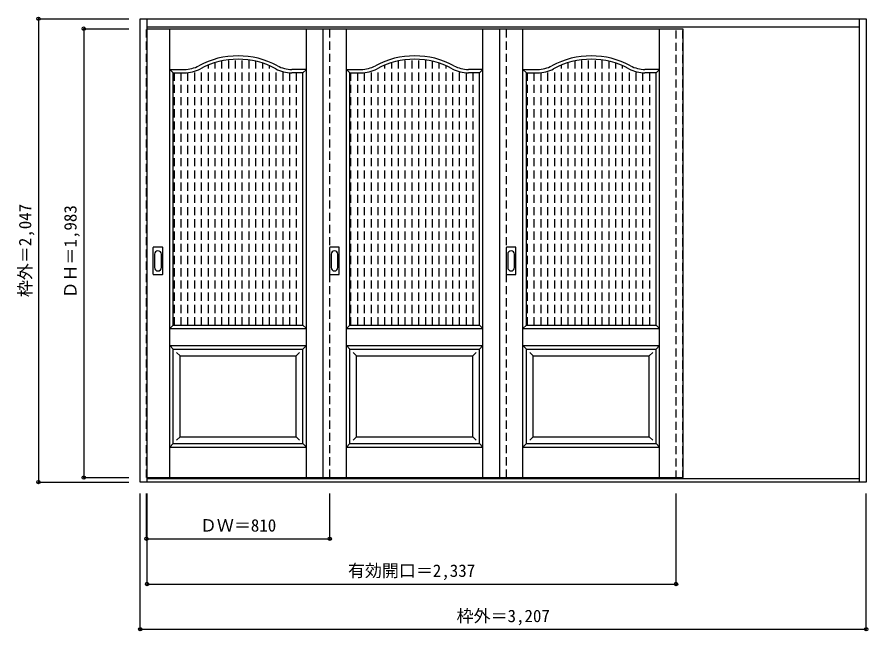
# Model space of a CAD drawing. Units: millimetres, scale not verified. Extents: x -1636 to 2123, y -1593 to 1119.
import ezdxf
from ezdxf.enums import TextEntityAlignment as Align

# ---------------------------------------------------------------- set-up
doc = ezdxf.new("R2010")
doc.units = ezdxf.units.MM
doc.header["$LTSCALE"] = 30
doc.header["$PDMODE"] = 32
doc.header["$PDSIZE"] = 15
doc.linetypes.add('DASHED1', pattern=[1.8, 1.2, -0.6])
doc.layers.add('0-0', color=7, linetype='Continuous')
doc.layers.add('0-1_寸法', color=7, linetype='Continuous')
doc.styles.add('ＭＳ ゴシック', font='')
doc.styles.get('ＭＳ ゴシック').set_extended_font_data('MS Gothic')

msp = doc.modelspace()

# ---------------------------------------------------------------- linework, layer by layer
at = {"layer": '0-0', "color": 3}
for p, q in [((-1091.88, -935.78), (-1091.88, 1111.22)), ((-1091.88, 1111.22), (2115.12, 1111.22)), ((-1061.88, -935.78), (-1061.88, 1111.22)), ((2085.12, -935.78), (2085.12, 1111.22)), ((2115.12, 1111.22), (2115.12, -935.78)), ((-1061.88, 1075.22), (2085.12, 1075.22)), ((-1061.88, 1067.22), (1305.12, 1067.22)), ((-284.88, 1067.22), (-284.88, -915.78)), ((495.12, 1067.22), (495.12, -915.78)), ((1305.12, 1067.22), (1305.12, -915.78)), ((-373.38, 872.21), (-422.39, 872.21)), ((-373.38, -242.78), (-373.38, 872.21)), ((406.62, 872.21), (357.61, 872.21)), ((406.62, -242.78), (406.62, 872.21)), ((1186.62, 872.21), (1137.61, 872.21)), ((1186.62, -242.78), (1186.62, 872.21)), ((-1034.88, -17.78), (-1034.88, 101.22)), ((-994.38, 102.72), (-1033.38, 102.72)), ((-992.88, -17.78), (-992.88, 101.22)), ((-254.88, -17.78), (-254.88, 101.22)), ((-214.38, 102.72), (-253.38, 102.72)), ((-212.88, -17.78), (-212.88, 101.22)), ((525.12, -17.78), (525.12, 101.22)), ((565.62, 102.72), (526.62, 102.72)), ((567.12, -17.78), (567.12, 101.22)), ((-1033.38, -19.28), (-994.38, -19.28)), ((-253.38, -19.28), (-214.38, -19.28)), ((526.62, -19.28), (565.62, -19.28)), ((-946.38, -242.78), (-373.38, -242.78)), ((-166.38, -242.78), (406.62, -242.78)), ((613.62, -242.78), (1186.62, -242.78)), ((-373.38, -765.78), (-373.38, -347.78)), ((406.62, -765.78), (406.62, -347.78)), ((1186.62, -765.78), (1186.62, -347.78)), ((-946.38, -765.78), (-373.38, -765.78)), ((-166.38, -765.78), (406.62, -765.78)), ((613.62, -765.78), (1186.62, -765.78)), ((2115.12, -935.78), (-1091.88, -935.78)), ((-1061.88, -915.78), (1305.12, -915.78)), ((2085.12, -920.78), (-1061.88, -920.78))]:
    msp.add_line(p, q, dxfattribs=at)
at = {"layer": '0-0'}
for p, q in [((-961.38, -915.78), (-961.38, 1067.22)), ((-358.38, -915.78), (-358.38, 1067.22)), ((-181.38, -915.78), (-181.38, 1067.22)), ((421.62, -915.78), (421.62, 1067.22)), ((598.62, -915.78), (598.62, 1067.22)), ((1201.62, -915.78), (1201.62, 1067.22)), ((-946.38, 872.21), (-961.38, 887.22)), ((-961.38, 887.21), (-897.37, 887.21)), ((-358.38, 887.21), (-422.39, 887.21)), ((-373.38, 872.21), (-358.38, 887.21)), ((-166.38, 872.21), (-181.38, 887.22)), ((-181.38, 887.21), (-117.37, 887.21)), ((421.62, 887.21), (357.61, 887.21)), ((406.62, 872.21), (421.62, 887.21)), ((613.62, 872.21), (598.62, 887.22)), ((598.62, 887.21), (662.63, 887.21)), ((1201.62, 887.21), (1137.61, 887.21)), ((1186.62, 872.21), (1201.62, 887.21)), ((-1028.88, 71.32), (-1028.88, 12.12)), ((-998.88, 12.12), (-998.88, 71.32)), ((-248.88, 71.32), (-248.88, 12.12)), ((-218.88, 12.12), (-218.88, 71.32)), ((531.12, 71.32), (531.12, 12.12)), ((561.12, 12.12), (561.12, 71.32)), ((-946.38, -242.78), (-961.38, -257.78)), ((-961.38, -257.78), (-358.38, -257.78)), ((-373.38, -242.78), (-358.38, -257.78)), ((-166.38, -242.78), (-181.38, -257.78)), ((-181.38, -257.78), (421.62, -257.78)), ((406.62, -242.78), (421.62, -257.78)), ((613.62, -242.78), (598.62, -257.78)), ((598.62, -257.78), (1201.62, -257.78)), ((1186.62, -242.78), (1201.62, -257.78)), ((-961.38, -332.78), (-358.38, -332.78)), ((-961.38, -332.78), (-946.38, -347.78)), ((-358.38, -332.78), (-373.38, -347.78)), ((-181.38, -332.78), (421.62, -332.78)), ((-181.38, -332.78), (-166.38, -347.78)), ((421.62, -332.78), (406.62, -347.78)), ((598.62, -332.78), (1201.62, -332.78)), ((598.62, -332.78), (613.62, -347.78)), ((1201.62, -332.78), (1186.62, -347.78)), ((-931.38, -362.78), (-916.38, -377.78)), ((-388.38, -362.78), (-403.38, -377.78)), ((-151.38, -362.78), (-136.38, -377.78)), ((391.62, -362.78), (376.62, -377.78)), ((628.62, -362.78), (643.62, -377.78)), ((1171.62, -362.78), (1156.62, -377.78)), ((-916.38, -377.78), (-403.38, -377.78)), ((-916.38, -735.78), (-916.38, -377.78)), ((-136.38, -377.78), (376.62, -377.78)), ((-136.38, -735.78), (-136.38, -377.78)), ((643.62, -377.78), (1156.62, -377.78)), ((643.62, -735.78), (643.62, -377.78)), ((-916.38, -735.78), (-931.38, -750.78)), ((-403.38, -735.78), (-388.38, -750.78)), ((-136.38, -735.78), (-151.38, -750.78)), ((376.62, -735.78), (391.62, -750.78)), ((643.62, -735.78), (628.62, -750.78)), ((1156.62, -735.78), (1171.62, -750.78)), ((-946.38, -765.78), (-961.38, -780.78)), ((-961.38, -780.78), (-358.38, -780.78)), ((-373.38, -765.78), (-358.38, -780.78)), ((-166.38, -765.78), (-181.38, -780.78)), ((-181.38, -780.78), (421.62, -780.78)), ((406.62, -765.78), (421.62, -780.78)), ((613.62, -765.78), (598.62, -780.78)), ((598.62, -780.78), (1201.62, -780.78)), ((1186.62, -765.78), (1201.62, -780.78))]:
    msp.add_line(p, q, dxfattribs=at)
at = {"layer": '0-0', "color": 4, "linetype": 'DASHED1'}
for p, q in [((-254.88, -915.78), (-254.88, 1067.22)), ((525.12, -915.78), (525.12, 1067.22)), ((1275.12, -920.78), (1275.12, 1075.22)), ((1305.12, -920.78), (1305.12, 1075.22)), ((-791.26, -242.78), (-791.26, 906.62)), ((-761.26, -242.78), (-761.26, 917.21)), ((-731.26, -242.78), (-731.26, 924.86)), ((-701.26, -242.78), (-701.26, 929.76)), ((-671.26, -242.78), (-671.26, 932.03)), ((-641.26, -242.78), (-641.26, 931.72)), ((-611.26, -242.78), (-611.26, 928.82)), ((-581.26, -242.78), (-581.26, 923.27)), ((-551.26, -242.78), (-551.26, 914.94)), ((-521.26, -242.78), (-521.26, 903.6)), ((-11.26, -242.78), (-11.26, 906.62)), ((18.74, -242.78), (18.74, 917.21)), ((48.74, -242.78), (48.74, 924.86)), ((78.74, -242.78), (78.74, 929.76)), ((108.74, -242.78), (108.74, 932.03)), ((138.74, -242.78), (138.74, 931.72)), ((168.74, -242.78), (168.74, 928.82)), ((198.74, -242.78), (198.74, 923.27)), ((228.74, -242.78), (228.74, 914.94)), ((258.74, -242.78), (258.74, 903.6)), ((768.74, -242.78), (768.74, 906.62)), ((798.74, -242.78), (798.74, 917.21)), ((828.74, -242.78), (828.74, 924.86)), ((858.74, -242.78), (858.74, 929.76)), ((888.74, -242.78), (888.74, 932.03)), ((918.74, -242.78), (918.74, 931.72)), ((948.74, -242.78), (948.74, 928.82)), ((978.74, -242.78), (978.74, 923.27)), ((1008.74, -242.78), (1008.74, 914.94)), ((1038.74, -242.78), (1038.74, 903.6)), ((-941.26, -242.78), (-941.26, 872.21)), ((-911.26, -242.78), (-911.26, 872.21)), ((-881.26, -242.78), (-881.26, 873.08)), ((-851.26, -242.78), (-851.26, 879.48)), ((-821.26, -242.78), (-821.26, 892.79)), ((-491.26, -242.78), (-491.26, 888.96)), ((-461.26, -242.78), (-461.26, 877.34)), ((-431.26, -242.78), (-431.26, 872.48)), ((-401.26, -242.78), (-401.26, 872.21)), ((-161.26, -242.78), (-161.26, 872.21)), ((-131.26, -242.78), (-131.26, 872.21)), ((-101.26, -242.78), (-101.26, 873.08)), ((-71.26, -242.78), (-71.26, 879.48)), ((-41.26, -242.78), (-41.26, 892.79)), ((288.74, -242.78), (288.74, 888.96)), ((318.74, -242.78), (318.74, 877.34)), ((348.74, -242.78), (348.74, 872.48)), ((378.74, -242.78), (378.74, 872.21)), ((618.74, -242.78), (618.74, 872.21)), ((648.74, -242.78), (648.74, 872.21)), ((678.74, -242.78), (678.74, 873.08)), ((708.74, -242.78), (708.74, 879.48)), ((738.74, -242.78), (738.74, 892.79)), ((1068.74, -242.78), (1068.74, 888.96)), ((1098.74, -242.78), (1098.74, 877.34)), ((1128.74, -242.78), (1128.74, 872.48)), ((1158.74, -242.78), (1158.74, 872.21))]:
    msp.add_line(p, q, dxfattribs=at)
msp.add_lwpolyline([(-1061.88, -915.78), (-1064.88, -915.78), (-1064.88, 1067.22), (-1061.88, 1067.22)], dxfattribs=at)
at = {"layer": '0-0', "color": 3}
for points in [[(-946.38, -242.78), (-946.38, 872.21), (-897.37, 872.21)], [(-166.38, -242.78), (-166.38, 872.21), (-117.37, 872.21)], [(613.62, -242.78), (613.62, 872.21), (662.63, 872.21)], [(-946.38, -765.78), (-946.38, -347.78), (-373.38, -347.78)], [(-166.38, -765.78), (-166.38, -347.78), (406.62, -347.78)], [(613.62, -765.78), (613.62, -347.78), (1186.62, -347.78)]]:
    msp.add_lwpolyline(points, dxfattribs=at)
at = {"layer": '0-0'}
for points in [[(-916.38, -735.78), (-403.38, -735.78), (-403.38, -377.78)], [(-136.38, -735.78), (376.62, -735.78), (376.62, -377.78)], [(643.62, -735.78), (1156.62, -735.78), (1156.62, -377.78)]]:
    msp.add_lwpolyline(points, dxfattribs=at)
for centre, radius, start, end in [((-659.88, 582.22), 365, 61.6423, 118.3577), ((120.12, 582.22), 365, 61.6423, 118.3577), ((900.12, 582.22), 365, 61.6423, 118.3577), ((-897.37, 1022.21), 135, 270, 298.3577), ((-422.39, 1022.21), 135, 241.6423, 270), ((-117.37, 1022.21), 135, 270, 298.3577), ((357.61, 1022.21), 135, 241.6423, 270), ((662.63, 1022.21), 135, 270, 298.3577), ((1137.61, 1022.21), 135, 241.6423, 270), ((-1013.88, 71.32), 15, 0, 180), ((-233.88, 71.32), 15, 0, 180), ((546.12, 71.32), 15, 0, 180), ((-1013.88, 12.12), 15, 180, 0), ((-233.88, 12.12), 15, 180, 0), ((546.12, 12.12), 15, 180, 0)]:
    msp.add_arc(centre, radius, start, end, dxfattribs=at)
at = {"layer": '0-0', "color": 3}
for centre, radius, start, end in [((-659.88, 582.22), 350, 61.6423, 118.3577), ((120.12, 582.22), 350, 61.6423, 118.3577), ((900.12, 582.22), 350, 61.6423, 118.3577), ((-897.37, 1022.21), 150, 270, 298.3577), ((-422.39, 1022.21), 150, 241.6423, 270), ((-117.37, 1022.21), 150, 270, 298.3577), ((357.61, 1022.21), 150, 241.6423, 270), ((662.63, 1022.21), 150, 270, 298.3577), ((1137.61, 1022.21), 150, 241.6423, 270), ((-1033.38, 101.22), 1.5, 90, 180), ((-994.38, 101.22), 1.5, 0, 90), ((-253.38, 101.22), 1.5, 90, 180), ((-214.38, 101.22), 1.5, 0, 90), ((526.62, 101.22), 1.5, 90, 180), ((565.62, 101.22), 1.5, 0, 90), ((-1033.38, -17.78), 1.5, 180, 270), ((-994.38, -17.78), 1.5, 270, 0), ((-253.38, -17.78), 1.5, 180, 270), ((-214.38, -17.78), 1.5, 270, 0), ((526.62, -17.78), 1.5, 180, 270), ((565.62, -17.78), 1.5, 270, 0)]:
    msp.add_arc(centre, radius, start, end, dxfattribs=at)
at = {"layer": '0-1_寸法', "color": 4}
for p, q in [((-1541.88, 1111.22), (-1541.88, -935.78)), ((-1541.88, 1111.22), (-1141.88, 1111.22)), ((-1341.88, 1067.22), (-1141.88, 1067.22)), ((-1341.88, 1067.22), (-1341.88, -915.78)), ((-1541.88, -935.78), (-1141.88, -935.78)), ((-1341.88, -915.78), (-1141.88, -915.78)), ((-1091.88, -1585.78), (-1091.88, -985.78)), ((-1064.88, -1185.78), (-1064.88, -985.78)), ((-1061.88, -1385.78), (-1061.88, -985.78))]:
    msp.add_line(p, q, dxfattribs=at)
for points in [[(-1091.88, -1585.78), (2115.12, -1585.78), (2115.12, -985.78)], [(-1064.88, -1185.78), (-254.88, -1185.78), (-254.88, -985.78)], [(-1061.88, -1385.78), (1275.12, -1385.78), (1275.12, -985.78)]]:
    msp.add_lwpolyline(points, dxfattribs=at)
at = {"layer": '0-1_寸法'}
for p in [(-1541.88, 1111.22), (-1341.88, 1067.22), (-1541.88, -935.78), (-1341.88, -915.78), (-1064.88, -1185.78), (-254.88, -1185.78), (-1061.88, -1385.78), (1275.12, -1385.78), (-1091.88, -1585.78), (2115.12, -1585.78)]:
    msp.add_point(p, dxfattribs=at)

# ---------------------------------------------------------------- texts
at = {"layer": '0-1_寸法', "style": 'ＭＳ ゴシック'}
for s, p in [('枠外＝2,047', (-1556.88, -118.53)), ('ＤＨ＝1,983', (-1356.88, -124.53))]:
    msp.add_text(s, height=54.99, rotation=90, dxfattribs=at).set_placement(p, align=Align.BOTTOM_LEFT)
for s, p in [('ＤＷ＝810', (-828.63, -1170.78)), ('有効開口＝2,337', (-174.63, -1370.78)), ('枠外＝3,207', (305.37, -1570.78))]:
    msp.add_text(s, height=54.99, dxfattribs=at).set_placement(p, align=Align.BOTTOM_LEFT)

doc.saveas('drawing.dxf')
